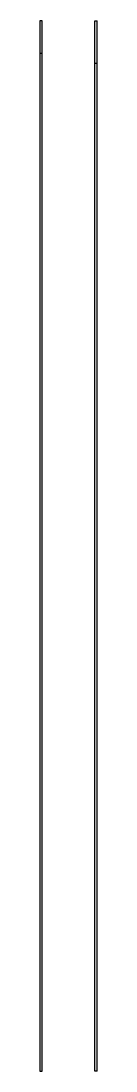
# Model space of a CAD drawing. Header units: millimetres. Extents: x -30 to 2673, y -1 to 2111.
# Drawn here: x 2558 to 2673, y 0 to 2110 of the extents above.
import ezdxf

# ---------------------------------------------------------------- set-up
doc = ezdxf.new("R2010")
doc.units = ezdxf.units.MM
doc.layers.add('Dormant ... Parement', color=30, linetype='Continuous', lineweight=25, true_color=0xff7f00)

msp = doc.modelspace()

# ---------------------------------------------------------------- linework, layer by layer
at = {"layer": 'Dormant ... Parement'}
for p, q in [((2558, 2110), (2558, 0)), ((2563, 2110), (2558, 2110)), ((2563, 0), (2563, 2110)), ((2668, 0), (2668, 2110)), ((2668, 2110), (2673, 2110)), ((2673, 0), (2673, 2110)), ((2563, 2045), (2558, 2045)), ((2668, 2025), (2673, 2025)), ((2558, 0), (2563, 0)), ((2673, 0), (2668, 0))]:
    msp.add_line(p, q, dxfattribs=at)

doc.saveas('drawing.dxf')
